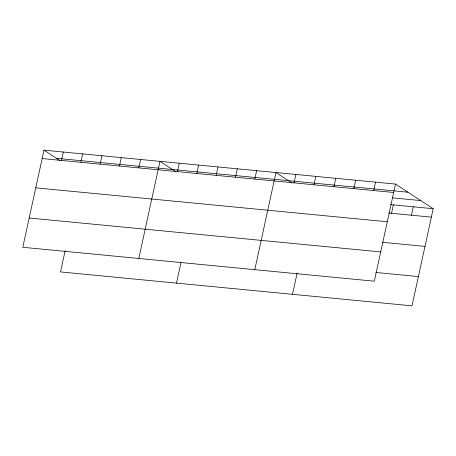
<?xml version="1.0" encoding="UTF-8"?>
<svg xmlns="http://www.w3.org/2000/svg" width="456" height="456" viewBox="0 0 456 456"><rect width="100%" height="100%" fill="white"/><g stroke="black" fill="none" stroke-linecap="round" stroke-linejoin="round"><path stroke-width="0.68" d="M43.975 150.161L22.8 247.283L374.313 281.192L395.489 184.07L43.975 150.161L59.918 160.58M61.474 160.432L63.31 152.025M80.809 162.302L82.644 153.889M65.117 250.823L60.511 271.93L412.024 305.839L433.2 208.717L395.489 184.07M100.143 164.166L101.973 155.758M119.472 166.03L121.307 157.622M138.806 167.893L140.642 159.486M138.801 258.472L159.976 161.35L175.919 171.769M177.475 171.627L179.305 163.214M196.81 173.491L198.639 165.083M176.512 283.119L180.964 262.696M216.138 175.355L217.974 166.947M235.473 177.219L237.308 168.811M254.807 179.088L256.642 170.675M254.796 269.661L275.971 172.545L291.914 182.959M294.057 182.873L295.893 174.466M313.979 184.794L315.808 176.386M292.513 294.308L297.112 273.207M333.895 186.715L335.73 178.307M353.816 188.636L355.651 180.228M373.732 190.557L375.567 182.149M391.527 213.283L393.363 204.875M411.449 215.203L413.278 206.796M56.419 158.295L407.932 192.204M42.14 158.568L393.653 192.478M392.593 197.87L420.757 200.583M390.615 204.613L433.2 208.717M388.78 213.02L431.365 217.124M35.762 187.843L387.269 221.753M382.396 242.296L424.986 246.4M29.184 218.008L380.692 251.917M375.824 272.454L418.408 276.564"/></g></svg>
